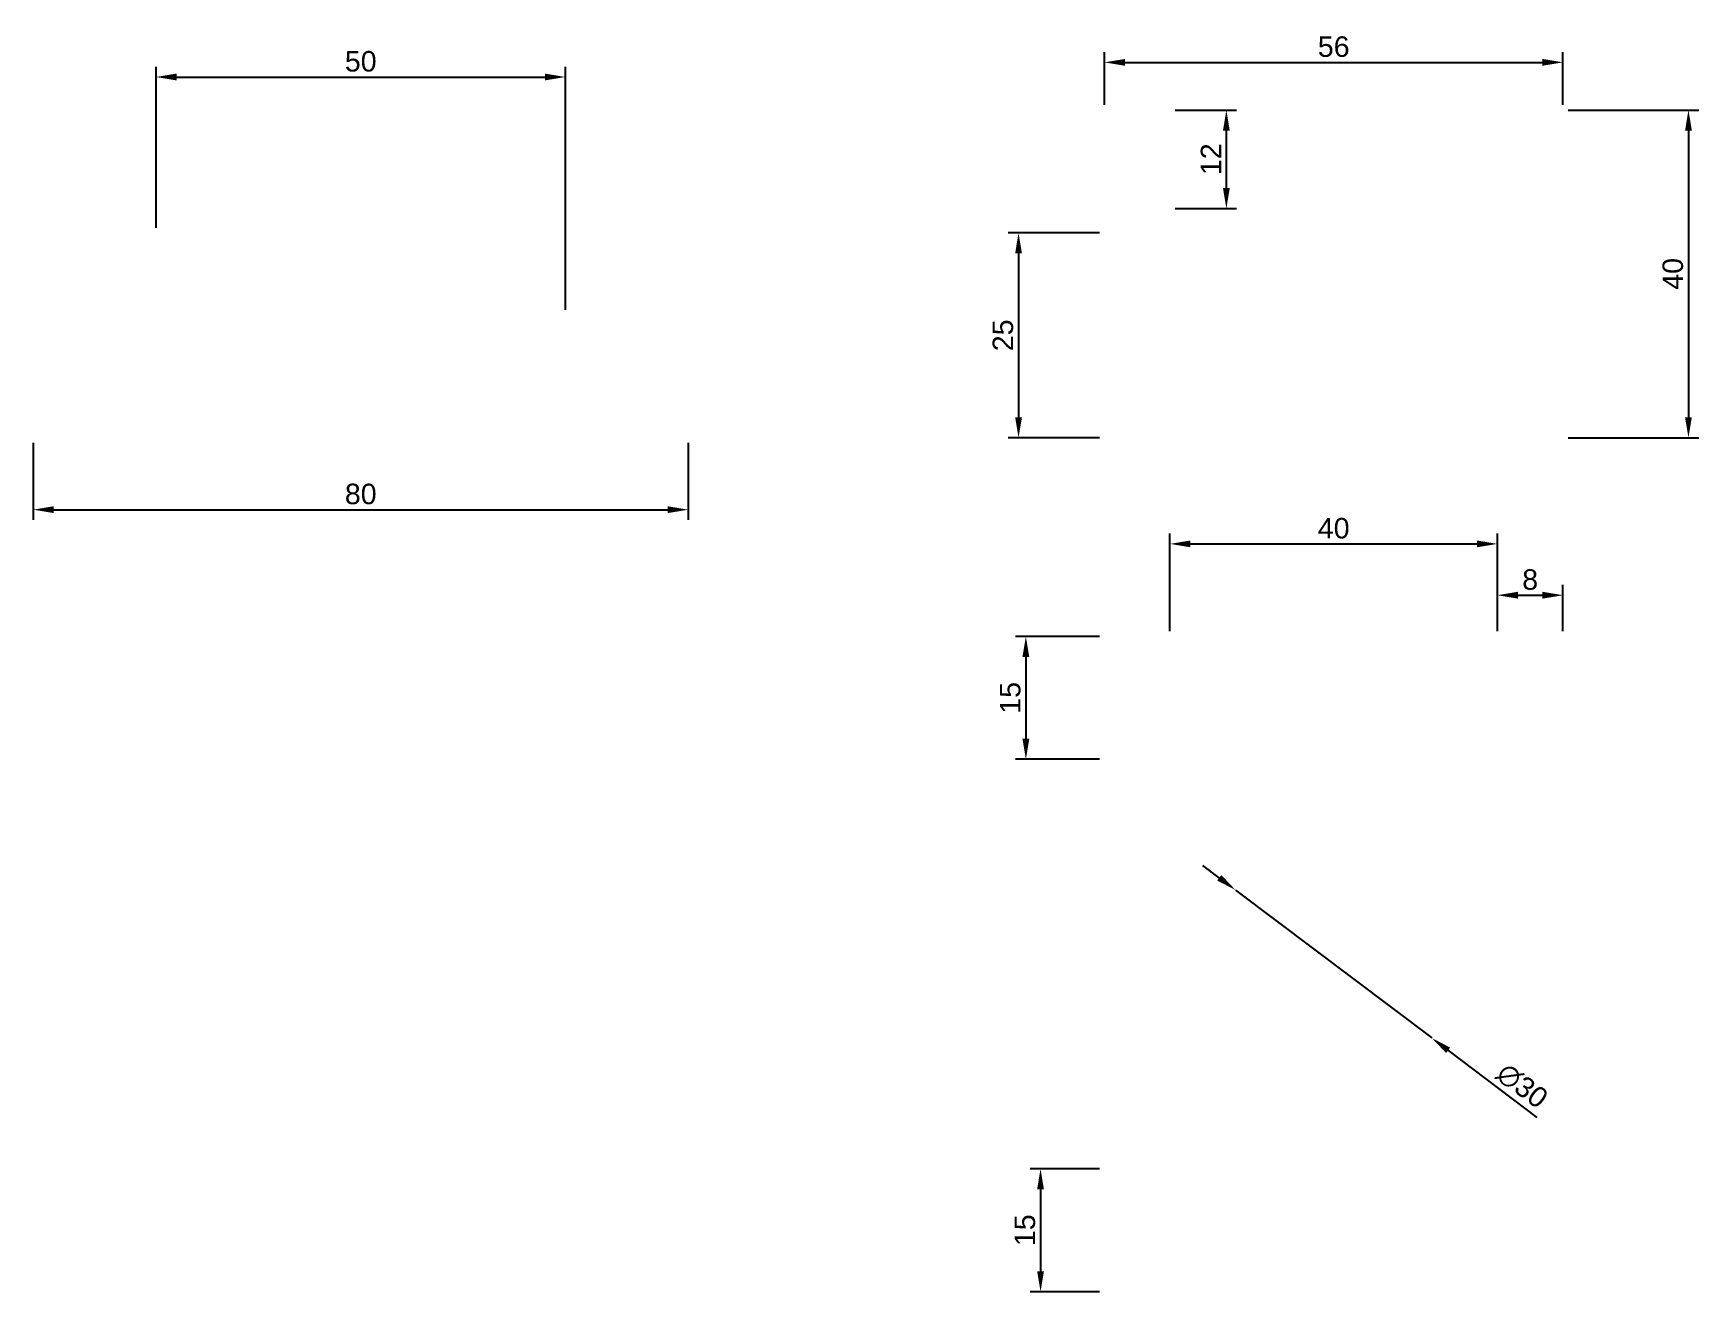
# Paper-space layout 'Лист1' of a CAD drawing. Header units: millimetres. Extents: x 42 to 246, y 49 to 203.
import ezdxf

# ---------------------------------------------------------------- set-up
doc = ezdxf.new("R2010")
doc.units = ezdxf.units.MM
doc.styles.get("Standard").update_dxf_attribs({"font": 'arial.ttf'})
doc.dimstyles.new('ISO-25', dxfattribs={"dimtxt": 2.5, "dimasz": 2.5, "dimexe": 1.25, "dimexo": 0.625, "dimtad": 1, "dimtxsty": 'Standard', "dimcen": 2.5, "dimadec": 0, "dimazin": 0, "dimtfac": 1, "dimtmove": 0, "dimatfit": 3, "dimfxl": 1, "dimarcsym": 0})

# ---------------------------------------------------------------- blocks, each defined once
blk = doc.blocks.new('*D24')
at = {"color": 0, "lineweight": -2, "transparency": 16777216}
for p, q in [((173.0270347366716, 193.840410910996), (173.0270347366716, 200.2921487989099)), ((229.0270347366715, 193.840410910996), (229.0270347366715, 200.2921487989099)), ((175.5270347366716, 199.0421487989099), (226.5270347366715, 199.0421487989099))]:
    blk.add_line(p, q, dxfattribs=at)
at = {"color": 0, "transparency": 16777216}
for points in [[(175.5270347366716, 199.4588154655765), (175.5270347366716, 198.6254821322432), (173.0270347366716, 199.0421487989099)], [(226.5270347366715, 199.4588154655765), (226.5270347366715, 198.6254821322432), (229.0270347366715, 199.0421487989099)]]:
    blk.add_solid(points, dxfattribs=at)
at = {"layer": 'Defpoints', "color": 0, "transparency": 16777216}
for p in [(229.0270347366715, 199.0421487989099), (173.0270347366716, 193.215410910996), (229.0270347366715, 193.215410910996)]:
    blk.add_point(p, dxfattribs=at)
at = {"color": 0, "transparency": 16777216, "insert": (201.0270347366716, 200.9435812682141), "char_height": 2.5, "attachment_point": 5}
blk.add_mtext('56', dxfattribs=at)
blk = doc.blocks.new('*D25')
at = {"color": 0, "lineweight": -2, "transparency": 16777216}
for p, q in [((229.6520347366717, 193.2154109109961), (245.6158542489903, 193.2154109109961)), ((244.3658542489903, 190.7154109109961), (244.3658542489903, 155.7154109109961)), ((229.6520347366717, 153.2154109109961), (245.6158542489903, 153.2154109109961))]:
    blk.add_line(p, q, dxfattribs=at)
at = {"color": 0, "transparency": 16777216}
for points in [[(243.9491875823237, 190.7154109109961), (244.782520915657, 190.7154109109961), (244.3658542489903, 193.2154109109961)], [(243.9491875823237, 155.7154109109961), (244.782520915657, 155.7154109109961), (244.3658542489903, 153.2154109109961)]]:
    blk.add_solid(points, dxfattribs=at)
at = {"layer": 'Defpoints', "color": 0, "transparency": 16777216}
for p in [(229.0270347366717, 193.2154109109961), (229.0270347366717, 153.2154109109961), (244.3658542489903, 153.2154109109961)]:
    blk.add_point(p, dxfattribs=at)
at = {"color": 0, "transparency": 16777216, "insert": (242.4644217796861, 173.215410910996), "char_height": 2.5, "attachment_point": 5, "rotation": 90}
blk.add_mtext('40', dxfattribs=at)
blk = doc.blocks.new('*D26')
at = {"color": 0, "lineweight": -2, "transparency": 16777216}
for p, q in [((42.170731776037, 152.590410910996), (42.170731776037, 143.1781051019622)), ((122.1707317760369, 152.590410910996), (122.1707317760369, 143.1781051019622)), ((44.670731776037, 144.4281051019622), (119.6707317760369, 144.4281051019622))]:
    blk.add_line(p, q, dxfattribs=at)
at = {"color": 0, "transparency": 16777216}
for points in [[(44.670731776037, 144.8447717686289), (44.670731776037, 144.0114384352956), (42.170731776037, 144.4281051019622)], [(119.6707317760369, 144.8447717686289), (119.6707317760369, 144.0114384352956), (122.1707317760369, 144.4281051019622)]]:
    blk.add_solid(points, dxfattribs=at)
at = {"layer": 'Defpoints', "color": 0, "transparency": 16777216}
for p in [(42.170731776037, 153.215410910996), (122.1707317760369, 153.215410910996), (122.1707317760369, 144.4281051019622)]:
    blk.add_point(p, dxfattribs=at)
at = {"color": 0, "transparency": 16777216, "insert": (82.17073177603697, 146.3295375712665), "char_height": 2.5, "attachment_point": 5}
blk.add_mtext('80', dxfattribs=at)
blk = doc.blocks.new('*D27')
at = {"color": 0, "lineweight": -2, "transparency": 16777216}
for p, q in [((57.17073177603699, 178.840410910996), (57.17073177603699, 198.5015244578364)), ((107.1707317760374, 168.840410910996), (107.1707317760374, 198.5015244578364)), ((59.67073177603699, 197.2515244578364), (104.6707317760374, 197.2515244578364))]:
    blk.add_line(p, q, dxfattribs=at)
at = {"color": 0, "transparency": 16777216}
for points in [[(59.67073177603699, 197.6681911245031), (59.67073177603699, 196.8348577911698), (57.17073177603699, 197.2515244578364)], [(104.6707317760374, 197.6681911245031), (104.6707317760374, 196.8348577911698), (107.1707317760374, 197.2515244578364)]]:
    blk.add_solid(points, dxfattribs=at)
at = {"layer": 'Defpoints', "color": 0, "transparency": 16777216}
for p in [(107.1707317760374, 197.2515244578364), (57.17073177603699, 178.215410910996), (107.1707317760374, 168.215410910996)]:
    blk.add_point(p, dxfattribs=at)
at = {"color": 0, "transparency": 16777216, "insert": (82.1707317760372, 199.1529569271407), "char_height": 2.5, "attachment_point": 5}
blk.add_mtext('50', dxfattribs=at)
blk = doc.blocks.new('*D28')
at = {"color": 0, "lineweight": -2, "transparency": 16777216}
for p, q in [((187.0500431479009, 99.48547420005887), (185.0533300637909, 100.9898467801546)), ((189.046756232011, 97.9811016199632), (213.0073132413317, 79.92863065881521)), ((225.8730011553266, 70.23530602649396), (215.0040263254418, 78.42425807871953))]:
    blk.add_line(p, q, dxfattribs=at)
at = {"color": 0, "transparency": 16777216}
for points in [[(187.3007719112502, 99.8182597140772), (186.7993143845516, 99.15268868604052), (189.046756232011, 97.9811016199632)], [(215.254755088791, 78.75704359273786), (214.7532975620925, 78.09147256470118), (213.0073132413317, 79.92863065881521)]]:
    blk.add_solid(points, dxfattribs=at)
at = {"layer": 'Defpoints', "color": 0, "transparency": 16777216}
for p in [(189.046756232011, 97.9811016199632), (213.0073132413317, 79.92863065881521)]:
    blk.add_point(p, dxfattribs=at)
at = {"color": 0, "transparency": 16777216, "insert": (224.0471646731173, 74.0791807100634), "char_height": 2.5, "attachment_point": 5, "rotation": 323.00473419295133}
blk.add_mtext('∅30', dxfattribs=at)
blk = doc.blocks.new('*D29')
at = {"color": 0, "lineweight": -2, "transparency": 16777216}
for p, q in [((221.0270347366716, 129.579866139396), (221.0270347366716, 135.2327958417372)), ((229.0270347366716, 129.579866139396), (229.0270347366716, 135.2327958417372)), ((223.5270347366716, 133.9827958417372), (226.5270347366716, 133.9827958417372))]:
    blk.add_line(p, q, dxfattribs=at)
at = {"color": 0, "transparency": 16777216}
for points in [[(223.5270347366716, 134.3994625084038), (223.5270347366716, 133.5661291750705), (221.0270347366716, 133.9827958417372)], [(226.5270347366716, 134.3994625084038), (226.5270347366716, 133.5661291750705), (229.0270347366716, 133.9827958417372)]]:
    blk.add_solid(points, dxfattribs=at)
at = {"layer": 'Defpoints', "color": 0, "transparency": 16777216}
for p in [(229.0270347366716, 133.9827958417372), (221.0270347366716, 128.954866139396), (229.0270347366716, 128.954866139396)]:
    blk.add_point(p, dxfattribs=at)
at = {"color": 0, "transparency": 16777216, "insert": (225.0270347366716, 135.8842283110414), "char_height": 2.5, "attachment_point": 5}
blk.add_mtext('8', dxfattribs=at)
blk = doc.blocks.new('*D30')
at = {"color": 0, "lineweight": -2, "transparency": 16777216}
for p, q in [((181.0270347366716, 129.5798661393923), (181.0270347366716, 141.4999812943357)), ((221.0270347366716, 129.5798661393923), (221.0270347366716, 141.4999812943357)), ((183.5270347366716, 140.2499812943357), (218.5270347366716, 140.2499812943357))]:
    blk.add_line(p, q, dxfattribs=at)
at = {"color": 0, "transparency": 16777216}
for points in [[(183.5270347366716, 140.6666479610023), (183.5270347366716, 139.833314627669), (181.0270347366716, 140.2499812943357)], [(218.5270347366716, 140.6666479610023), (218.5270347366716, 139.833314627669), (221.0270347366716, 140.2499812943357)]]:
    blk.add_solid(points, dxfattribs=at)
at = {"layer": 'Defpoints', "color": 0, "transparency": 16777216}
for p in [(221.0270347366716, 140.2499812943357), (181.0270347366716, 128.9548661393923), (221.0270347366716, 128.9548661393923)]:
    blk.add_point(p, dxfattribs=at)
at = {"color": 0, "transparency": 16777216, "insert": (201.0270347366716, 142.1514137636399), "char_height": 2.5, "attachment_point": 5}
blk.add_mtext('40', dxfattribs=at)
blk = doc.blocks.new('*D31')
at = {"color": 0, "lineweight": -2, "transparency": 16777216}
for p, q in [((172.4020347366716, 128.954866139396), (162.1736203460171, 128.954866139396)), ((163.4236203460171, 126.454866139396), (163.4236203460171, 116.454866139396)), ((172.4020347366716, 113.954866139396), (162.1736203460171, 113.954866139396))]:
    blk.add_line(p, q, dxfattribs=at)
at = {"color": 0, "transparency": 16777216}
for points in [[(163.0069536793505, 126.454866139396), (163.8402870126838, 126.454866139396), (163.4236203460171, 128.954866139396)], [(163.0069536793505, 116.454866139396), (163.8402870126838, 116.454866139396), (163.4236203460171, 113.954866139396)]]:
    blk.add_solid(points, dxfattribs=at)
at = {"layer": 'Defpoints', "color": 0, "transparency": 16777216}
for p in [(173.0270347366716, 128.954866139396), (163.4236203460171, 113.954866139396), (173.0270347366716, 113.954866139396)]:
    blk.add_point(p, dxfattribs=at)
at = {"color": 0, "transparency": 16777216, "insert": (161.5221878767129, 121.4548661393959), "char_height": 2.5, "attachment_point": 5, "rotation": 90}
blk.add_mtext('15', dxfattribs=at)
blk = doc.blocks.new('*D32')
at = {"color": 0, "lineweight": -2, "transparency": 16777216}
for p, q in [((172.4020347366716, 63.95486613938871), (163.9656986746718, 63.95486613938871)), ((165.2156986746718, 61.45486613938871), (165.2156986746718, 51.45486613939235)), ((172.4020347366716, 48.95486613939235), (163.9656986746718, 48.95486613939235))]:
    blk.add_line(p, q, dxfattribs=at)
at = {"color": 0, "transparency": 16777216}
for points in [[(164.7990320080052, 61.45486613938871), (165.6323653413385, 61.45486613938871), (165.2156986746718, 63.95486613938871)], [(164.7990320080052, 51.45486613939235), (165.6323653413385, 51.45486613939235), (165.2156986746718, 48.95486613939235)]]:
    blk.add_solid(points, dxfattribs=at)
at = {"layer": 'Defpoints', "color": 0, "transparency": 16777216}
for p in [(173.0270347366716, 63.95486613938871), (165.2156986746718, 48.95486613939235), (173.0270347366716, 48.95486613939235)]:
    blk.add_point(p, dxfattribs=at)
at = {"color": 0, "transparency": 16777216, "insert": (163.3142662053676, 56.45486613939048), "char_height": 2.5, "attachment_point": 5, "rotation": 90}
blk.add_mtext('15', dxfattribs=at)
blk = doc.blocks.new('*D33')
at = {"color": 0, "lineweight": -2, "transparency": 16777216}
for p, q in [((172.4020347366716, 178.2154109109961), (161.2775805187107, 178.2154109109961)), ((162.5275805187107, 175.7154109109961), (162.5275805187107, 155.7154109109961)), ((172.4020347366716, 153.2154109109961), (161.2775805187107, 153.2154109109961))]:
    blk.add_line(p, q, dxfattribs=at)
at = {"color": 0, "transparency": 16777216}
for points in [[(162.1109138520441, 175.7154109109961), (162.9442471853774, 175.7154109109961), (162.5275805187107, 178.2154109109961)], [(162.1109138520441, 155.7154109109961), (162.9442471853774, 155.7154109109961), (162.5275805187107, 153.2154109109961)]]:
    blk.add_solid(points, dxfattribs=at)
at = {"layer": 'Defpoints', "color": 0, "transparency": 16777216}
for p in [(173.0270347366716, 178.2154109109961), (162.5275805187107, 153.2154109109961), (173.0270347366716, 153.2154109109961)]:
    blk.add_point(p, dxfattribs=at)
at = {"color": 0, "transparency": 16777216, "insert": (160.6261480494065, 165.715410910996), "char_height": 2.5, "attachment_point": 5, "rotation": 90}
blk.add_mtext('25', dxfattribs=at)
blk = doc.blocks.new('*D34')
at = {"color": 0, "lineweight": -2, "transparency": 16777216}
for p, q in [((181.6520347366716, 193.2154109109961), (189.1653663440179, 193.2154109109961)), ((187.915366344018, 183.7154109109961), (187.915366344018, 190.7154109109961)), ((181.6520347366716, 181.2154109109961), (189.165366344018, 181.2154109109961))]:
    blk.add_line(p, q, dxfattribs=at)
at = {"color": 0, "transparency": 16777216}
for points in [[(187.4986996773513, 190.7154109109961), (188.3320330106846, 190.7154109109961), (187.9153663440179, 193.2154109109961)], [(187.4986996773513, 183.7154109109961), (188.3320330106846, 183.7154109109961), (187.915366344018, 181.2154109109961)]]:
    blk.add_solid(points, dxfattribs=at)
at = {"layer": 'Defpoints', "color": 0, "transparency": 16777216}
for p in [(181.0270347366716, 193.2154109109961), (187.9153663440179, 193.2154109109961), (181.0270347366716, 181.2154109109961)]:
    blk.add_point(p, dxfattribs=at)
at = {"color": 0, "transparency": 16777216, "insert": (186.0352503822172, 187.215410910996), "char_height": 2.5, "attachment_point": 5, "rotation": 90}
blk.add_mtext('12', dxfattribs=at)

psp = doc.layouts.new('Лист1')

# ---------------------------------------------------------------- dimensions: what is measured, and where the dimension line sits
for base, p1, p2, picture, middle in [((229.0270347366715, 199.0421487989099), (173.0270347366716, 193.215410910996), (229.0270347366715, 193.215410910996), '*D24', (201.0270347366716, 200.9435812682141)), ((107.1707317760374, 197.2515244578364), (57.17073177603699, 178.215410910996), (107.1707317760374, 168.215410910996), '*D27', (82.1707317760372, 199.1529569271407)), ((122.1707317760369, 144.4281051019622), (42.170731776037, 153.215410910996), (122.1707317760369, 153.215410910996), '*D26', (82.17073177603697, 146.3295375712665)), ((221.0270347366716, 140.2499812943357), (181.0270347366716, 128.9548661393923), (221.0270347366716, 128.9548661393923), '*D30', (201.0270347366716, 142.1514137636399)), ((229.0270347366716, 133.9827958417372), (221.0270347366716, 128.954866139396), (229.0270347366716, 128.954866139396), '*D29', (225.0270347366716, 135.8842283110414))]:
    dim = psp.add_linear_dim(base=base, p1=p1, p2=p2, dimstyle='ISO-25', override={"dimlfac": -1})
    dim.commit()
    dim.dimension.update_dxf_attribs({"geometry": picture, "text_midpoint": middle})
for base, p1, p2, picture, middle in [((187.9153663440179, 193.2154109109961), (181.0270347366716, 181.215410910996), (181.0270347366716, 193.215410910996), '*D34', (186.0352503822172, 187.215410910996)), ((244.3658542489903, 153.2154109109961), (229.0270347366715, 193.215410910996), (229.0270347366715, 153.215410910996), '*D25', (242.4644217796861, 173.215410910996)), ((162.5275805187107, 153.2154109109961), (173.0270347366716, 178.215410910996), (173.0270347366716, 153.215410910996), '*D33', (160.6261480494065, 165.715410910996)), ((163.4236203460171, 113.954866139396), (173.0270347366716, 128.954866139396), (173.0270347366716, 113.9548661393959), '*D31', (161.5221878767129, 121.4548661393959)), ((165.2156986746718, 48.95486613939235), (173.0270347366716, 63.95486613938868), (173.0270347366716, 48.95486613939232), '*D32', (163.3142662053676, 56.45486613939048))]:
    dim = psp.add_linear_dim(base=base, p1=p1, p2=p2, angle=90, dimstyle='ISO-25', override={"dimlfac": -1})
    dim.commit()
    dim.dimension.update_dxf_attribs({"geometry": picture, "text_midpoint": middle})
dim = psp.add_diameter_dim_2p(p1=(189.046756232011, 97.9811016199632), p2=(213.0073132413317, 79.92863065881521), dimstyle='ISO-25', override={"dimlfac": -1})
dim.commit()
dim.dimension.update_dxf_attribs({"geometry": '*D28', "text_midpoint": (222.8609063493857, 72.50469208439408), "dimtype": 163})

doc.saveas('drawing.dxf')
